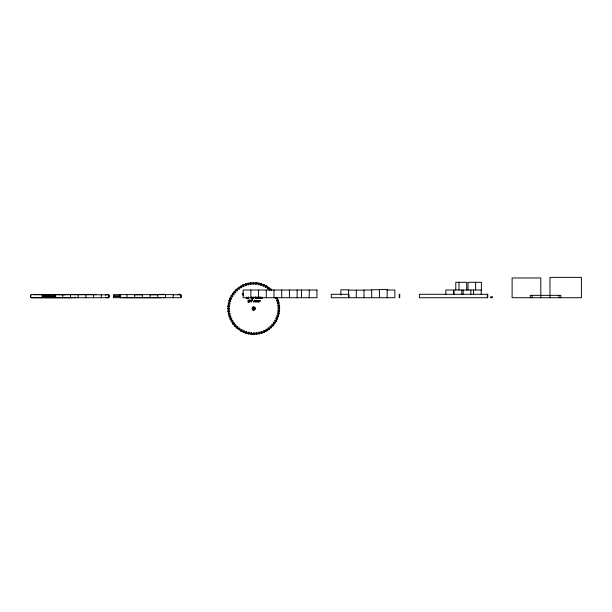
<?xml version="1.0" encoding="UTF-8"?>
<svg xmlns="http://www.w3.org/2000/svg" width="612" height="612" viewBox="0 0 612 612"><rect width="100%" height="100%" fill="white"/><g stroke="black" fill="none" stroke-linecap="round" stroke-linejoin="round"><path stroke-width="0.92" d="M109.456 295.741L108.599 295.741L109.456 295.741L109.456 296.598L108.599 296.598M30.6 295.481L31.342 294.64L109.005 294.808L109.005 297.723L31.342 297.723L30.6 296.866M263.527 332.37L263.053 331.995L263.718 330.457L264.338 330.411L264.598 332.025M232.614 293.691L232.545 294.341C230.449 295.038 233.555 295.282 232.728 296.644L232.254 297.05L231.099 295.458L231.872 296.667M233.226 294.448L232.591 293.163L233.57 294.869L234.09 294.517C235.039 293.24 232.017 292.651 234.144 292.207L234.304 291.044L234.809 292.383M274.207 322.593L274.849 323.87L273.862 322.172L273.35 322.516C272.386 323.901 275.446 324.268 273.289 324.834L273.151 325.469M274.819 323.35L274.887 322.7C276.953 322.027 273.916 321.797 274.704 320.39L275.186 319.992L276.333 321.139M248.724 297.111L247.791 298.419C249.979 298.748 246.399 298.832 248.441 297.126M252.68 297.141L253.299 298.702L253.919 297.149M252.955 297.111L253.299 298.472L253.636 297.111M180.502 297.692C182.208 297.05 180.923 292.62 178.046 294.624M250.637 282.798L250.377 284.412L250.989 284.565C252.595 284.404 250.951 281.765 252.748 283.058L253.72 282.4L253.062 283.67M256.803 334.236L257.055 332.63L256.451 332.477C254.806 332.66 256.527 335.231 254.691 333.984L254.125 334.305M272.623 324.658L273.128 325.997L272.332 324.199L271.774 324.498C270.688 325.714 273.679 326.502 271.476 326.793L271.277 327.412M265.945 331.283L265.455 330.885L265.96 329.294L266.572 329.187L266.993 330.763M253.337 282.622L252.917 284.197L253.506 284.404C255.12 284.404 253.75 281.627 255.411 283.096L256.007 282.828M251.433 297.18C253.636 297.348 250.736 300.232 251.211 297.057M74.916 297.623L75.314 297.111L74.473 297.723M30.654 295.16L30.699 297.294M105.532 295.252L106.144 294.64L108.599 294.624M236.599 290.493L236.24 289.109L235.957 290.249C233.769 290.547 236.745 291.312 235.658 292.544L235.107 292.834L234.22 291.465M270.833 326.548L271.192 327.925L270.588 326.058L270.007 326.295C268.798 327.405 271.69 328.476 269.471 328.545L269.203 329.141M238.229 287.892L237.961 288.489C235.773 288.566 238.603 289.629 237.425 290.738L236.844 290.975L236.11 289.522M238.581 288.803L238.366 287.388L238.772 289.308L239.376 289.139C240.677 288.206 237.969 286.73 240.141 286.952L240.47 286.385M268.859 328.239L269.073 329.646L268.66 327.726L268.064 327.902C266.687 328.881 269.548 330.243 267.291 330.082L266.778 331.138L266.71 329.707M258.731 283.104L257.996 284.557L258.524 284.894C260.077 285.246 259.343 282.224 260.658 284.006L261.791 283.677L260.773 284.679M252.978 334.297L252.695 333.762L253.926 332.63L254.516 332.844L253.72 334.634L254.378 333.372M265.914 331.344L264.965 331.383L264.338 332.377L264.43 330.954M240.723 287.326L240.661 285.896L240.86 287.854L241.48 287.739C242.872 286.974 240.325 285.2 242.474 285.651L243.094 284.656L243.01 286.087M164.414 297.386L164.054 297.662M261.362 283.769L260.475 285.138L260.964 285.521C262.487 285.995 262.058 282.966 263.183 284.863L264.338 284.656L263.221 285.552M263.458 332.5L262.074 332.92M263.91 284.702L262.877 285.972L263.328 286.408C264.805 287.059 264.69 283.968 265.608 285.98L266.258 285.98M243.53 332.331L244.555 331.061L244.104 330.633C242.658 329.967 242.712 333.05 241.832 331.054L240.661 331.138L241.862 330.365M245.358 284.121L244.922 284.603C242.826 283.991 245.183 285.896 243.714 286.577L243.094 286.623L242.842 285.008M245.412 285.093L245.649 283.677L245.443 285.636L246.062 285.651C247.592 285.184 245.443 282.928 247.47 283.815L247.959 283.379M262.02 331.949L261.791 333.356L261.997 331.406L261.37 331.383C259.771 331.88 262.051 334.083 259.962 333.219L259.48 333.662M241.097 331.138L242.245 329.983L241.847 329.508C240.447 328.728 240.233 331.742 239.537 329.692L238.887 329.623M247.906 284.351L248.288 282.974L247.875 284.894L248.495 284.978C250.063 284.672 248.166 282.209 250.086 283.295L250.989 282.545L250.469 283.876M259.526 332.691L259.151 334.068L259.557 332.148L258.937 332.056C257.315 332.4 259.32 334.802 257.346 333.739L256.451 334.496L256.971 333.165M257.201 282.912L257.369 283.524L256.03 284.519L255.464 284.243L256.451 282.545L255.663 283.738M267.322 286.546L267.222 287.173L265.593 287.533L265.187 287.051L266.778 285.896L265.57 286.668M252.917 334.359L251.425 334.206M257.117 297.111C255.372 298.97 259.427 298.977 257.683 297.111M258.662 297.111C256.918 298.97 260.972 298.977 259.228 297.111M257.216 282.905L258.057 283.41L259.151 282.974L258.241 284.075M251.777 333.303L250.989 334.496L251.968 332.79L251.41 332.523C249.795 332.377 250.859 335.208 249.375 333.624L248.755 333.831M232.988 324.046L234.511 323.465L234.335 322.861C233.294 321.53 232.025 324.329 232.155 322.096L231.588 321.767M249.199 332.959L248.288 334.068L249.444 332.477L248.908 332.148C247.355 331.834 248.082 334.772 246.774 333.035L246.139 333.173M246.667 332.354L245.649 333.356L246.965 331.903L246.468 331.513C244.823 331.015 245.45 334.06 244.249 332.178L243.094 332.377L244.211 331.49M277.228 297.639L275.614 297.899L275.66 298.518L277.19 299.184L277.634 298.733M243.239 293.347L242.597 294.188L243.239 295.022M243.239 293.11L242.314 294.188L243.239 295.259M278.231 300.155L276.601 300.24L276.586 300.867C277.052 302.389 279.302 300.247 278.422 302.274L279.263 303.085L277.886 302.711M267.329 286.546L268.546 287.418M379.432 289.736L371.721 289.736L371.721 297.723M371.721 290.012L364.01 290.012L364.01 297.723M387.144 290.027L394.855 290.027L394.855 297.723L331.322 297.723L331.322 294.296L348.978 294.296L348.978 297.723M348.588 290.134L364.01 290.149M96.061 294.487L33.683 294.64M121.176 294.624L113.465 294.624L113.465 295.741L120.319 295.741M164.781 294.624L173.227 294.602L173.227 297.707M120.702 294.617L163.718 294.64A1.576 1.117 -90 0 1 164.054 294.686M134.663 294.793L142.374 294.793M150.085 294.777L157.804 294.777M173.227 294.793L180.938 294.793L180.938 297.707L122.928 297.7M49.794 294.946L42.083 294.946L42.083 295.749L55.791 295.749M55.791 296.606L42.083 296.606L42.083 297.723M120.319 296.598L113.465 296.598L113.465 297.707L121.176 297.707M72.247 297.738L31.457 297.715A1.576 1.117 -90 0 1 31.12 297.677M120.702 294.563A1.576 1.117 -90 0 0 120.365 294.609L119.845 295.474L120.357 297.662A1.576 1.117 -90 0 0 120.694 297.707L161.484 297.723M246.781 298.442C248.151 298.679 245.129 298.671 246.514 298.442L246.514 297.057M252.358 308.517L255.074 308.517M105.562 297.187L106.144 297.692L108.599 297.707M278.973 302.764L277.343 302.68L277.259 303.3C277.565 304.86 280.028 302.963 278.942 304.891L279.324 305.419M228.46 314.27L230.089 314.361L230.173 313.742C229.867 312.174 227.412 314.063 228.498 312.151L228.115 311.623M267.788 288.03L269.073 287.388L267.368 288.367L267.719 288.887C269.02 289.805 269.548 286.791 270.03 288.948L270.672 289.078M239.644 329.011L238.366 329.646L240.065 328.667L239.713 328.147C238.428 327.198 237.861 330.228 237.402 328.093L236.768 327.955M269.854 289.614L271.192 289.109L269.402 289.904L269.693 290.455M237.578 327.428L236.24 327.925L238.037 327.129L237.739 326.578C236.553 325.485 235.674 328.46 235.444 326.28L234.824 326.074M279.615 308.142L278.039 307.721L277.833 308.31C277.817 309.97 280.594 308.502 279.141 310.215L279.409 310.812M74.809 294.686L74.473 294.64A1.576 1.117 -90 0 1 74.702 294.67M235.689 325.638L234.304 325.997L236.178 325.385L235.941 324.811C234.863 323.626 233.7 326.456 233.692 324.268L232.591 323.87L233.998 323.656M227.916 306.184L229.446 306.773L229.714 306.207C229.882 304.6 226.983 305.648 228.613 304.179L228.406 303.552M279.133 313.535L277.68 312.793L277.343 313.329C276.991 314.95 280.013 314.094 278.231 315.463L278.368 316.098M232.529 321.514L231.099 321.575L233.05 321.377L232.942 320.757C232.078 319.349 230.449 321.927 230.854 319.762L230.326 319.38M277.649 298.74L277.634 299.727L278.559 300.446L277.144 300.217M276.586 297.271L277.58 297.899L276.15 297.807M231.282 319.227L229.86 319.143L231.818 319.143L231.78 318.515C231.107 317.07 229.133 319.395 229.806 317.314L229.316 316.878M277.534 318.707L276.264 317.682L275.828 318.133C275.186 319.602 278.246 319.472 276.257 320.405L276.333 321.575L275.568 320.374M229.905 298.327L231.168 299.352L231.604 298.908C232.262 297.432 229.171 297.547 231.183 296.629L231.183 295.978M230.288 316.825L228.88 316.588L230.831 316.794L230.854 316.175C230.326 314.66 228.169 316.756 229.018 314.767L228.169 313.948L229.546 314.331M261.882 297.149L262.081 298.656L261.523 297.31L260.857 298.656L260.857 297.218M278.361 305.266L279.692 305.786L277.825 305.181L277.672 305.786C277.817 307.377 280.464 305.748 279.179 307.545L279.837 308.517L278.567 307.859M229.072 311.768L227.74 311.248L229.607 311.86L229.76 311.248C229.569 309.649 226.975 311.279 228.253 309.488L227.932 308.922M271.843 290.065L271.391 289.92L271.368 290.448M228.865 309.175L227.603 308.517L229.393 309.32L229.607 308.731C229.584 307.125 226.868 308.448 228.291 306.826L227.74 305.786L228.934 306.574M278.498 310.46L279.692 311.248L277.993 310.269L277.718 310.827C277.519 312.495 280.464 311.301 278.827 312.862L279.263 313.948L278.162 313.038M229.27 303.996L228.169 303.085L229.76 304.24L230.089 303.713C230.403 302.152 227.435 302.894 229.202 301.578L229.064 300.936M277.557 315.57L278.559 316.588L277.098 315.272L276.716 315.769C276.196 317.276 279.279 316.863 277.374 317.988L277.58 319.143L276.685 318.026M229.882 301.464L228.88 300.446L230.334 301.762L230.724 301.272C231.237 299.758 228.154 300.171 230.058 299.054L229.86 297.899L230.747 299.016M560.814 297.723L560.814 295.351L530.313 295.351L530.313 297.723M559.001 295.351L559.001 297.723M549.974 297.723L549.974 277.366L581.4 277.366L581.4 297.723L512.114 297.723L512.114 277.978L540.801 277.978L540.801 297.723M532.126 295.351L532.126 297.723M487.32 294.296L487.32 297.723M481.223 290.012L481.223 294.296M475.623 282.3L475.623 290.012M473.504 290.012L473.504 294.296M470.835 290.012L470.835 294.296M468.012 290.012L468.012 282.3L481.376 282.3L481.376 290.012L454.066 290.012L454.066 294.296M466.696 290.012L466.696 282.3L455.787 282.3L455.787 290.012M463.123 290.012L463.123 294.296M461.777 290.012L461.777 294.296M459.015 282.3L459.015 290.012M453.568 294.296L453.568 290.012L445.857 290.012L445.857 294.296M387.144 297.723L387.144 289.43L379.432 289.43L379.432 297.723M356.299 290.134L356.299 297.723M348.588 297.723L348.588 289.82L340.876 289.82L340.876 295.091M309.213 290.012L309.213 297.723M301.502 290.012L301.502 297.723M297.134 290.012L297.134 297.723M289.422 290.012L289.422 297.723M281.711 290.012L281.711 297.723M274 290.012L274 297.723M266.281 290.012L266.281 297.723M260.666 297.103L260.184 297.317C260.811 299.26 259.916 298.824 259.748 297.103M258.57 290.012L258.57 297.723M255.931 296.828L255.931 298.656L255.655 296.828M255.074 308.433L255.074 308.601A1.362 1.362 0 0 1 252.963 309.649A1.362 1.362 0 0 1 253.116 307.3A1.362 1.362 0 0 1 255.074 308.601M253.72 307.155L253.72 309.879M250.859 290.012L250.859 297.723M165.515 297.707L165.515 294.38L157.804 294.38L157.804 297.707M150.085 294.586L150.085 297.707M142.374 294.586L142.374 297.707M134.663 294.64L134.663 297.707M126.952 294.64L126.952 297.707M114.322 295.741L114.322 296.598M101.294 294.808L101.294 297.723M93.582 294.808L93.582 297.723M85.871 294.808L85.871 297.723M78.16 294.808L78.16 297.723M70.449 294.808L70.449 297.723M65.216 294.755L57.505 294.655M62.73 294.808L62.73 297.723M55.019 294.808L55.019 297.723M49.794 294.655L49.794 297.723M42.939 295.749L42.939 296.606M164.054 297.738A1.576 1.117 -90 0 1 163.718 297.792M120.702 297.7A1.576 1.117 90 0 1 120.365 297.646M31.12 294.624A1.576 1.117 -90 0 1 31.457 294.571M74.809 297.753A1.576 1.117 -90 0 1 74.473 297.807M251.364 297.738C251.501 299.628 252.894 296.981 251.364 297.738M257.499 301.311C256.78 303.223 256.703 299.421 257.499 301.311M257.767 301.288C256.252 304.623 255.969 297.723 257.767 301.288M259.32 301.318C257.813 304.08 257.82 298.557 259.32 301.318M248.426 301.456C246.659 302.756 249.329 301.747 248.625 300.255C246.927 299.658 248.556 300.668 248.426 301.456M251.976 299.926L251.731 300.737L251.976 299.926M252.496 299.926L252.259 300.737L252.496 299.926M257.002 297.616C257.193 300.025 258.478 296.369 257.002 297.616M258.226 301.05C258.402 303.445 259.733 299.834 258.226 301.05M258.547 297.616C258.723 300.01 260.054 296.399 258.547 297.616M249.642 299.926L248.839 302.542L249.642 299.926M253.995 301.517L253.529 302.091L254.569 300.025L255.265 302.091L253.995 301.517M254.393 300.301L254.072 301.28L254.714 301.28L254.393 300.301M250.928 300.347L250.232 301.158L250.928 301.158L250.928 300.347M250.943 300.025L250.017 301.379L250.928 301.379L251.195 302.091L250.943 300.025M255.801 300.913C254.508 303.713 256.673 299.276 255.801 300.913M259.947 300.913C258.685 303.743 260.788 299.245 259.947 300.913M316.932 290.012L243.148 290.012L243.148 297.723L316.932 297.723L316.932 290.012M399.713 294.296L399.253 294.296L399.253 297.723L399.713 297.723L399.713 294.296M487.779 294.296L419.388 294.296L419.388 297.723L487.779 297.723L487.779 294.296M492.232 296.866L490.518 296.866L490.518 297.723L492.232 297.723L492.232 296.866M252.901 309.932A1.629 1.629 0 0 0 255.349 308.517A1.629 1.629 0 0 0 252.901 307.102A1.629 1.629 0 0 0 252.901 309.932"/></g></svg>
